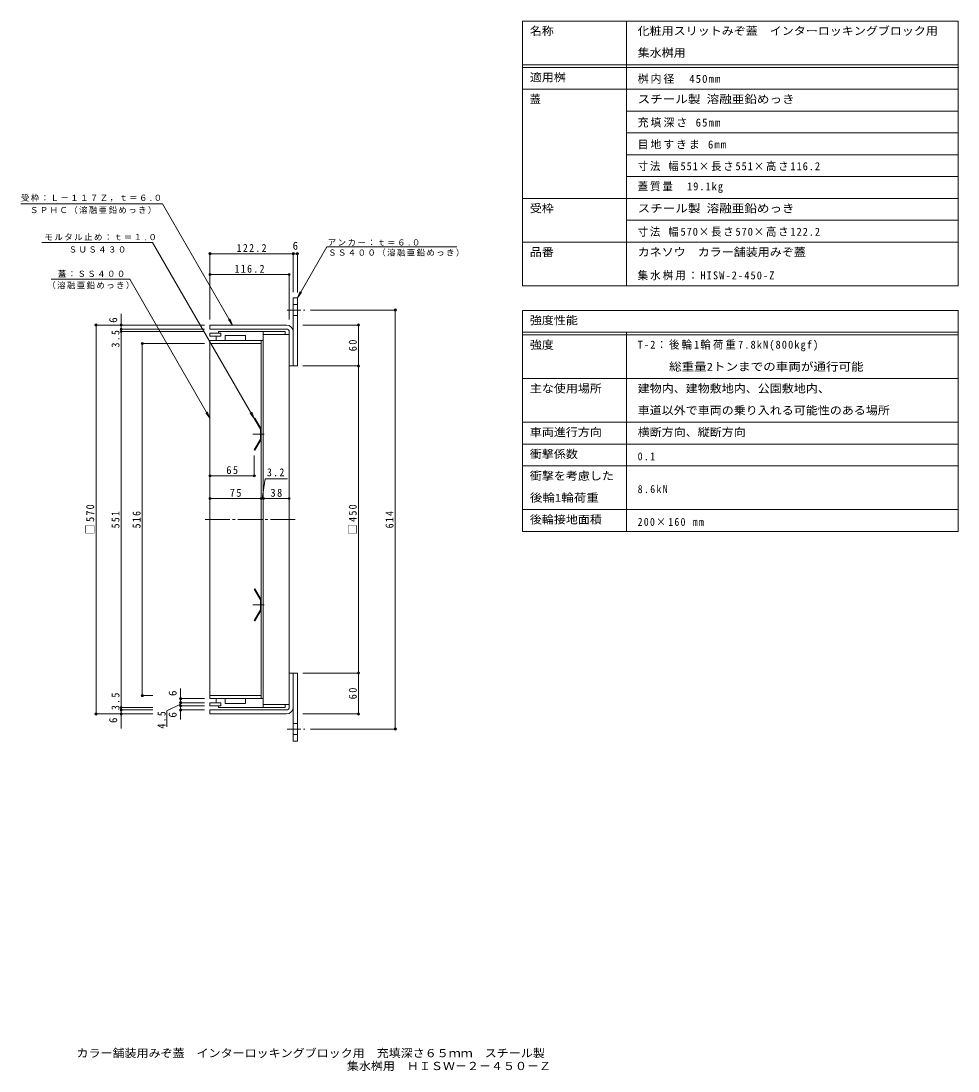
# Model space of a CAD drawing. Units: millimetres, scale not verified. Extents: x -964 to 1117, y -778 to 761.
# Drawn here: x -256 to 1117, y -778 to 761 of the extents above; entities that cross this region are included whole.
import ezdxf
from ezdxf.enums import TextEntityAlignment as Align

# ---------------------------------------------------------------- set-up
doc = ezdxf.new("R2010")
doc.units = ezdxf.units.MM
doc.header["$LTSCALE"] = 4
doc.header["$PDMODE"] = 32
doc.header["$PDSIZE"] = 3.2
doc.linetypes.add('CHAIN1', pattern=[8, 5, -1, 1, -1])
doc.linetypes.add('CHAIN2', pattern=[12, 9, -1, 1, -1])
for name, color, linetype, lineweight in [('0-0_通り芯', 7, 'CHAIN2', 9), ('0-2_仕上', 7, 'Continuous', 9), ('0-3_建具', 4, 'Continuous', 9), ('0-4_その他', 7, 'Continuous', 9), ('0-5_寸法', 7, 'Continuous', 9), ('F-F_F-Fﾚｲﾔ', 7, 'Continuous', 9)]:
    doc.layers.add(name, color=color, linetype=linetype, lineweight=lineweight)
doc.layers.add('F-4_F-4ﾚｲﾔ', color=2, linetype='Continuous')
doc.layers.add('F-5_F-5ﾚｲﾔ', color=2, linetype='Continuous')
doc.styles.add('ＭＳ ゴシック', font='')
doc.styles.get('ＭＳ ゴシック').set_extended_font_data('MS Gothic')

msp = doc.modelspace()

# ---------------------------------------------------------------- linework, layer by layer
at = {"layer": '0-0_通り芯'}
for p, q in [((100.076, 155.21), (83.59, 155.21)), ((13.605, 30.21), (148.991, 30.21)), ((100.076, -94.79), (83.59, -94.79))]:
    msp.add_line(p, q, dxfattribs=at)
at = {"layer": '0-2_仕上'}
for p, q in [((36.684, 303.211), (20.684, 303.211)), ((20.684, 303.211), (20.684, 298.711)), ((36.684, 298.711), (20.684, 298.711)), ((98.884, 292.711), (20.684, 292.711)), ((20.684, -232.29), (20.684, 292.711)), ((29.684, 298.711), (29.684, 292.711)), ((36.684, 303.211), (36.684, 298.711)), ((72.884, 299.711), (42.884, 299.711)), ((42.884, 299.711), (42.884, 292.711)), ((72.884, 299.711), (72.884, 292.711)), ((95.684, -232.29), (95.684, 292.711)), ((98.884, 305.711), (98.884, 301.211)), ((95.684, 288.211), (20.684, 288.211)), ((95.684, -227.79), (20.684, -227.79)), ((98.884, -232.29), (20.684, -232.29)), ((36.684, -238.29), (20.684, -238.29)), ((20.684, -242.79), (20.684, -238.29)), ((36.684, -242.79), (20.684, -242.79)), ((29.684, -238.29), (29.684, -232.29)), ((36.684, -242.79), (36.684, -238.29)), ((42.884, -239.29), (42.884, -232.29)), ((72.884, -239.29), (42.884, -239.29)), ((72.884, -239.29), (72.884, -232.29)), ((98.884, -245.29), (98.884, -240.79))]:
    msp.add_line(p, q, dxfattribs=at)
at = {"layer": '0-2_仕上', "color": 2}
for p, q in [((98.884, 305.711), (98.884, -245.29)), ((98.884, 305.711), (130.884, 305.711)), ((136.885, 301.21), (98.884, 301.21)), ((130.884, 305.711), (130.884, 301.21)), ((136.885, -240.79), (136.885, 301.21)), ((136.885, -240.79), (98.884, -240.79)), ((98.884, -245.29), (130.884, -245.29)), ((130.884, -245.29), (130.884, -240.79))]:
    msp.add_line(p, q, dxfattribs=at)
at = {"layer": '0-2_仕上', "color": 3}
for p, q in [((85.684, 178.299), (86.55, 178.799)), ((94.684, 162.71), (85.684, 178.299)), ((95.684, 162.978), (86.55, 178.799)), ((94.684, 147.71), (94.684, 162.71)), ((95.684, 147.442), (95.684, 162.978)), ((95.684, 147.442), (86.55, 131.622)), ((95.684, -87.022), (86.55, -71.201)), ((94.684, -87.29), (94.684, -102.29)), ((95.684, -87.022), (95.684, -102.558)), ((94.684, -102.29), (85.684, -117.878)), ((95.684, -102.558), (86.55, -118.378)), ((85.684, -117.878), (86.55, -118.378))]:
    msp.add_line(p, q, dxfattribs=at)
at = {"layer": '0-2_仕上'}
for points in [[(98.884, 305.711), (33.184, 305.711), (33.184, 303.211)], [(98.884, -245.29), (33.184, -245.29), (33.184, -242.79)]]:
    msp.add_lwpolyline(points, dxfattribs=at)
at = {"layer": '0-2_仕上', "color": 3}
for points in [[(94.684, 147.71), (85.684, 132.122), (86.55, 131.622)], [(94.684, -87.29), (85.684, -71.701), (86.55, -71.201)]]:
    msp.add_lwpolyline(points, dxfattribs=at)
at = {"layer": '0-3_建具'}
for p, q in [((142.884, 355.21), (148.885, 355.21)), ((142.884, 255.21), (142.884, 355.21)), ((148.885, 255.21), (148.885, 355.21)), ((142.884, 345.21), (148.885, 345.21)), ((142.884, 329.21), (148.885, 329.21)), ((132.885, 309.21), (20.685, 309.21)), ((142.884, 255.21), (148.885, 255.21)), ((142.884, -194.79), (148.885, -194.79)), ((142.884, -194.79), (142.884, -294.79)), ((148.885, -194.79), (148.885, -294.79)), ((132.885, -248.79), (20.685, -248.79)), ((142.884, -268.79), (148.885, -268.79)), ((142.884, -284.79), (148.885, -284.79)), ((142.884, -294.79), (148.885, -294.79))]:
    msp.add_line(p, q, dxfattribs=at)
at = {"layer": '0-3_建具', "linetype": 'CHAIN1'}
for p, q in [((133.957, 337.21), (159.896, 337.21)), ((133.957, -276.79), (159.896, -276.79))]:
    msp.add_line(p, q, dxfattribs=at)
at = {"layer": '0-3_建具'}
for points in [[(20.685, 309.21), (20.685, 315.21), (132.885, 315.21)], [(136.885, 305.21), (136.885, 255.21), (142.884, 255.21)], [(136.885, -244.79), (136.885, -194.79), (142.884, -194.79)], [(20.685, -248.79), (20.685, -254.79), (132.885, -254.79)]]:
    msp.add_lwpolyline(points, dxfattribs=at)
for centre, radius, start, end in [((132.885, 305.21), 10, 0, 90), ((132.885, 305.21), 4, 0, 90), ((132.885, -244.79), 4, 270, 0), ((132.885, -244.79), 10, 270, 0)]:
    msp.add_arc(centre, radius, start, end, dxfattribs=at)
at = {"layer": '0-4_その他'}
for p, q in [((20.685, 420.848), (20.685, 323.21)), ((20.685, 419.648), (142.884, 419.648)), ((142.884, 420.848), (142.884, 363.21)), ((142.884, 419.648), (148.885, 419.648)), ((148.885, 420.848), (148.885, 362.96)), ((20.685, 389.269), (136.885, 389.269)), ((136.885, 390.469), (136.885, 323.21)), ((-109.382, 315.21), (-109.382, 331.698)), ((293.483, 337.21), (167.896, 337.21)), ((292.283, -276.79), (292.283, 337.21)), ((-147.463, 315.21), (12.685, 315.21)), ((-146.263, 315.21), (-146.263, -254.79)), ((-110.582, 309.21), (12.685, 309.21)), ((-109.382, 309.21), (-109.382, 315.21)), ((-109.382, 305.711), (-109.382, 309.21)), ((239.622, 315.21), (156.885, 315.21)), ((238.422, 315.21), (238.422, 255.21)), ((-110.582, 305.711), (12.685, 305.711)), ((-109.382, -245.29), (-109.382, 305.711)), ((-79.626, 288.211), (12.685, 288.211)), ((-78.426, 288.211), (-78.426, -227.79)), ((239.622, 255.21), (156.885, 255.21)), ((238.422, 255.21), (238.422, -194.79)), ((85.684, 93.042), (85.684, 124.122)), ((20.684, 94.242), (85.684, 94.242)), ((20.684, 60.939), (95.684, 60.939)), ((95.684, 60.939), (98.884, 60.939)), ((98.884, 60.939), (136.885, 60.939)), ((239.622, -194.79), (156.885, -194.79)), ((238.422, -194.79), (238.422, -254.79)), ((-79.626, -227.79), (-63.07, -227.79)), ((-22.284, -232.29), (-22.284, -217.521)), ((-110.582, -245.29), (-63.07, -245.29)), ((-109.382, -248.79), (-109.382, -245.29)), ((-23.484, -232.29), (12.685, -232.29)), ((-23.484, -238.29), (12.685, -238.29)), ((-23.484, -242.79), (12.685, -242.79)), ((-22.284, -238.29), (-22.284, -232.29)), ((-22.284, -242.79), (-22.284, -238.29)), ((-22.284, -248.79), (-22.284, -242.79)), ((-147.463, -254.79), (-63.07, -254.79)), ((-110.582, -248.79), (-63.07, -248.79)), ((-109.382, -254.79), (-109.382, -248.79)), ((-109.382, -254.79), (-109.382, -275.943)), ((-23.484, -248.79), (12.685, -248.79)), ((-22.284, -248.79), (-22.284, -263.063)), ((239.622, -254.79), (156.885, -254.79)), ((293.483, -276.79), (167.896, -276.79))]:
    msp.add_line(p, q, dxfattribs=at)
for points in [[(97.284, 60.939), (101.685, 89.948), (134.193, 89.948)], [(-22.284, -240.54), (-42.501, -249.96), (-42.501, -273.79)]]:
    msp.add_lwpolyline(points, dxfattribs=at)
for p in [(20.685, 419.648), (142.884, 419.648), (148.885, 419.648), (20.685, 389.269), (136.885, 389.269), (292.283, 337.21), (-146.263, 315.21), (-109.382, 315.21), (-109.382, 309.21), (238.422, 315.21), (-109.382, 305.711), (-78.426, 288.211), (238.422, 255.21), (20.684, 94.242), (85.684, 94.242), (20.684, 60.939), (95.684, 60.939), (98.884, 60.939), (136.885, 60.939), (238.422, -194.79), (-78.426, -227.79), (-22.284, -232.29), (-109.382, -245.29), (-22.284, -238.29), (-22.284, -242.79), (-146.263, -254.79), (-109.382, -248.79), (-109.382, -254.79), (-22.284, -248.79), (238.422, -254.79), (292.283, -276.79)]:
    msp.add_point(p, dxfattribs=at)
at = {"layer": '0-5_寸法'}
for p, q in [((-256.252, 492.85), (-48.717, 492.85)), ((-48.717, 492.85), (53.843, 315.21)), ((-225.788, 436.338), (-63.295, 436.338)), ((-63.295, 436.338), (85.684, 178.299)), ((191.905, 429.725), (148.885, 355.21)), ((191.905, 429.725), (382.723, 429.725)), ((-212.222, 382.221), (-96.911, 382.221)), ((-96.911, 382.221), (20.684, 178.54)), ((148.885, 355.21), (152.711, 364.449)), ((148.885, 355.21), (154.972, 363.144)), ((53.843, 315.21), (47.755, 323.144)), ((53.843, 315.21), (50.016, 324.449)), ((20.684, 178.54), (14.597, 186.473)), ((20.684, 178.54), (16.857, 187.778)), ((85.684, 178.299), (79.597, 186.232)), ((85.684, 178.299), (81.858, 187.538))]:
    msp.add_line(p, q, dxfattribs=at)
at = {"layer": 'F-F_F-Fﾚｲﾔ'}
for p, q in [((478.898, 760.716), (1117.126, 760.716)), ((478.898, 760.716), (478.898, 372.716)), ((631.093, 760.716), (631.093, 372.716)), ((1117.126, 760.716), (1117.126, 372.716)), ((478.898, 696.716), (1117.126, 696.716)), ((478.898, 692.716), (1117.126, 692.716)), ((478.898, 660.716), (1117.126, 660.716)), ((631.093, 628.716), (1117.126, 628.716)), ((631.093, 596.716), (1117.126, 596.716)), ((631.093, 564.716), (1117.126, 564.716)), ((631.093, 532.716), (1117.126, 532.716)), ((478.898, 500.716), (1117.126, 500.716)), ((631.093, 468.716), (1117.126, 468.716)), ((478.898, 436.716), (1117.126, 436.716)), ((478.898, 372.716), (1117.126, 372.716)), ((478.898, 336.716), (478.898, 12.716)), ((478.898, 336.716), (1117.126, 336.716)), ((1117.126, 336.716), (1117.126, 12.716)), ((478.898, 304.716), (1117.126, 304.716)), ((478.898, 300.716), (1117.126, 300.716)), ((631.093, 304.716), (631.093, 12.716)), ((478.898, 236.716), (1117.126, 236.716)), ((478.898, 236.716), (1117.126, 236.716)), ((478.898, 172.716), (1117.126, 172.716)), ((478.898, 140.716), (1117.126, 140.716)), ((478.898, 108.716), (1117.126, 108.716)), ((478.898, 44.716), (1117.126, 44.716)), ((478.898, 12.716), (1117.126, 12.716))]:
    msp.add_line(p, q, dxfattribs=at)

# ---------------------------------------------------------------- texts
at = {"layer": '0-4_その他', "color": 2, "style": 'ＭＳ ゴシック'}
msp.add_text('6', height=11.73, dxfattribs=at).set_placement((141.885, 422.048), align=Align.BOTTOM_LEFT)
for p in [(-111.782, 318.41), (-24.684, -228.407), (-111.782, -267.995), (-24.684, -260.07)]:
    msp.add_text('6', height=11.73, rotation=90, dxfattribs=at).set_placement(p, align=Align.BOTTOM_LEFT)
at = {"layer": '0-4_その他', "color": 2, "char_height": 11.73, "attachment_point": 7, "style": 'ＭＳ ゴシック'}
for s, insert in [('\\T1.28;\\W0.9;122.2', (59.785, 422.048)), ('\\T1.28;\\W0.9;116.2', (56.785, 391.669)), ('\\T1.27;\\W0.95;65', (44.684, 96.642)), ('\\T1.27;\\W0.9;3.2', (104.259, 93.326)), ('\\T1.27;\\W0.95;75', (49.684, 63.339)), ('\\T1.27;\\W0.95;38', (109.384, 63.339))]:
    msp.add_mtext(s, dxfattribs=dict(at, insert=insert))
at = {"layer": '0-4_その他', "color": 2, "char_height": 11.73, "attachment_point": 7, "rotation": 90, "style": 'ＭＳ ゴシック'}
for s, insert in [('\\T1.27;\\W0.9;3.5', (-111.782, 282.272)), ('\\T1.27;\\W0.95;60', (236.022, 276.71)), ('\\T1.21;\\W0.95;□570', (-148.663, 8.21)), ('\\T1.21;\\W0.95;□450', (236.022, 8.21)), ('\\T1.27;\\W0.9;551', (-111.782, 17.21)), ('\\T1.27;\\W0.9;516', (-80.826, 17.21)), ('\\T1.27;\\W0.9;614', (289.883, 17.21)), ('\\T1.27;\\W0.9;3.5', (-111.782, -249.02)), ('\\T1.27;\\W0.95;60', (236.022, -233.29)), ('\\T1.27;\\W0.9;4.5', (-44.142, -276.17))]:
    msp.add_mtext(s, dxfattribs=dict(at, insert=insert))
at = {"layer": '0-5_寸法', "char_height": 8.798, "attachment_point": 7, "style": 'ＭＳ ゴシック'}
for s, insert in [('\\T1.17;受枠：Ｌ－１１７Ｚ，ｔ＝６.０', (-256.184, 495.811)), ('\\T1.17;ＳＰＨＣ（溶融亜鉛めっき）', (-243.111, 478.032)), ('\\T1.18;モルタル止め：ｔ＝１.０', (-221.883, 439.043)), ('\\T1.18;アンカー：ｔ＝６.０', (193.298, 431.286)), ('\\T1.17;ＳＵＳ４３０', (-186.349, 421.236)), ('\\T1.17;ＳＳ４００（溶融亜鉛めっき）', (193.888, 415.67)), ('\\T1.17;蓋：ＳＳ４００', (-202.233, 385.232)), ('\\T1.17;（溶融亜鉛めっき）', (-217.736, 367.802))]:
    msp.add_mtext(s, dxfattribs=dict(at, insert=insert))
at = {"layer": 'F-4_F-4ﾚｲﾔ', "style": 'ＭＳ ゴシック', "width": 1.1}
for s, p in [('カラー舗装用みぞ蓋\u3000インターロッキングブロック用\u3000充填深さ６５ｍｍ\u3000スチール製', (-174.903, -761.267)), ('集水桝用\u3000ＨＩＳＷ－２－４５０－Ｚ', (221.382, -780.096))]:
    msp.add_text(s, height=11.73, dxfattribs=at).set_placement(p, align=Align.BOTTOM_LEFT)
at = {"layer": 'F-5_F-5ﾚｲﾔ', "style": 'ＭＳ ゴシック'}
for s, width, p in [('化粧用スリットみぞ蓋\u3000インターロッキングブロック用', 1.1, (647.627, 736.716)), ('集水桝用', 1.1, (647.627, 704.716)), ('スチール製 溶融亜鉛めっき', 1.15, (647.627, 636.716))]:
    msp.add_text(s, height=11.73, dxfattribs=dict(at, width=width)).set_placement(p, align=Align.BOTTOM_LEFT)
at = {"layer": 'F-5_F-5ﾚｲﾔ', "char_height": 11.73, "attachment_point": 7, "style": 'ＭＳ ゴシック'}
for s, insert in [('\\T1.18;桝内径\u3000450mm', (647.627, 668.716)), ('\\T1.18;充填深さ\\~65mm', (647.627, 604.716)), ('\\T1.17;目地すきま\\~6mm', (647.627, 572.716))]:
    msp.add_mtext(s, dxfattribs=dict(at, insert=insert))
at = {"layer": 'F-F_F-Fﾚｲﾔ', "color": 2, "style": 'ＭＳ ゴシック'}
for s, width, p in [('名称', 1.1, (489.545, 736.716)), ('適用桝', 1.1, (489.545, 668.716)), ('受枠', 1.1, (489.545, 476.716)), ('スチール製 溶融亜鉛めっき', 1.15, (647.627, 476.716)), ('品番', 1.1, (489.545, 412.716)), ('カネソウ\u3000カラー舗装用みぞ蓋', 1.1, (647.627, 412.716)), ('強度性能', 1.1, (489.545, 312.716)), ('強度', 1.1, (489.545, 276.716)), (' \u3000\u3000総重量2トンまでの車両が通行可能', 1.15, (647.627, 244.716)), ('主な使用場所', 1.1, (489.545, 212.716)), ('建物内、建物敷地内、公園敷地内、', 1.1, (647.627, 212.716)), ('車道以外で車両の乗り入れる可能性のある場所', 1.1, (647.627, 180.716)), ('車両進行方向', 1.1, (489.545, 148.716)), ('横断方向、縦断方向', 1.1, (647.627, 148.716)), ('衝撃係数', 1.1, (489.545, 116.716)), ('衝撃を考慮した', 1.1, (489.545, 84.716)), ('後輪1輪荷重', 1.15, (489.545, 52.716)), ('後輪接地面積', 1.1, (489.545, 20.716))]:
    msp.add_text(s, height=11.73, dxfattribs=dict(at, width=width)).set_placement(p, align=Align.BOTTOM_LEFT)
msp.add_text('蓋', height=11.73, dxfattribs=at).set_placement((489.545, 636.716), align=Align.BOTTOM_LEFT)
at = {"layer": 'F-F_F-Fﾚｲﾔ', "color": 2, "char_height": 11.73, "attachment_point": 7, "style": 'ＭＳ ゴシック'}
for s, insert in [('\\T1.18;\\W0.95;寸法\\~幅551×長さ551×高さ116.2', (647.627, 540.716)), ('\\T1.19;\\W0.95;蓋質量\u300019.1kg', (647.627, 508.716)), ('\\T1.18;\\W0.95;寸法\\~幅570×長さ570×高さ122.2', (647.627, 444.716)), ('\\T1.21;\\W0.95;集水桝用：HISW-2-450-Z', (647.627, 380.716)), ('\\T1.21;\\W0.95;T-2：後輪1輪荷重7.8kN(800kgf)', (647.627, 276.716)), ('\\T1.27;\\W0.9;0.1', (647.627, 116.716)), ('\\T1.28;\\W0.9;8.6kN', (647.627, 68.716)), ('\\T1.25;\\W0.9;200×160\\~mm', (647.627, 20.716))]:
    msp.add_mtext(s, dxfattribs=dict(at, insert=insert))

doc.saveas('drawing.dxf')
